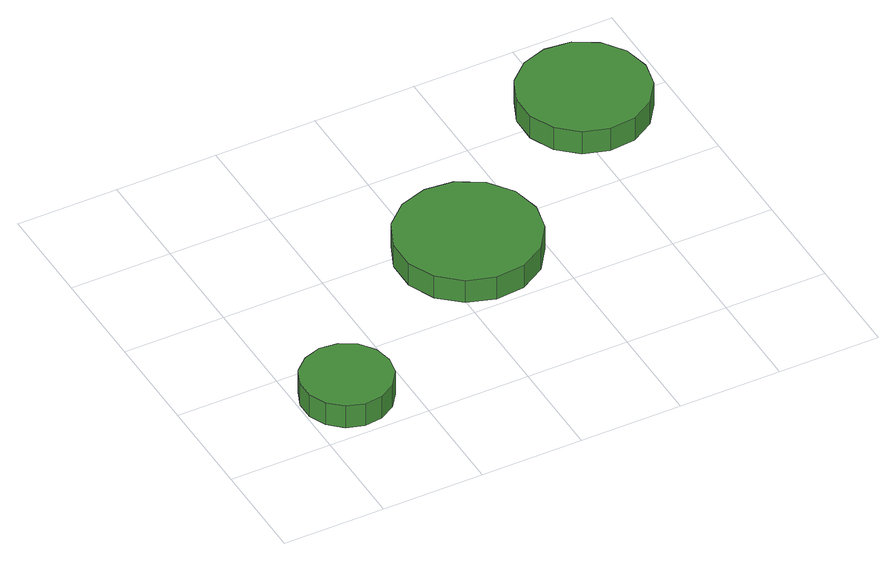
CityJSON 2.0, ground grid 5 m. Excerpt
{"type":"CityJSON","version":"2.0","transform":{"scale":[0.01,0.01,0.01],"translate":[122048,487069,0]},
"CityObjects":{
"tree1":{"type":"SolitaryVegetationObject","attributes":{"function":"something"},"geometry":[{"type":"MultiSurface","lod":"1","boundaries":[[[0,1,2,3,4,5,6,7,8,9,10,11,12,13,14]],[[15,16,17,18,19,20,21,22,23,24,25,26,27,28,29]],[[0,29,28,1]],[[1,28,27,2]],[[2,27,26,3]],[[3,26,25,4]],[[4,25,24,5]],[[5,24,23,6]],[[6,23,22,7]],[[7,22,21,8]],[[8,21,20,9]],[[9,20,19,10]],[[10,19,18,11]],[[11,18,17,12]],[[12,17,16,13]],[[13,16,15,14]],[[14,15,29,0]]]}]},
"tree2":{"type":"SolitaryVegetationObject","attributes":{"function":"something"},"geometry":[{"type":"MultiSurface","lod":"1","boundaries":[[[30,31,32,33,34,35,36,37,38,39,40,41,42,43,44]],[[45,46,47,48,49,50,51,52,53,54,55,56,57,58,59]],[[30,59,58,31]],[[31,58,57,32]],[[32,57,56,33]],[[33,56,55,34]],[[34,55,54,35]],[[35,54,53,36]],[[36,53,52,37]],[[37,52,51,38]],[[38,51,50,39]],[[39,50,49,40]],[[40,49,48,41]],[[41,48,47,42]],[[42,47,46,43]],[[43,46,45,44]],[[44,45,59,30]]]}]},
"tree3":{"type":"SolitaryVegetationObject","attributes":{"function":"something"},"geometry":[{"type":"MultiSurface","lod":"1","boundaries":[[[60,61,62,63,64,65,66,67,68,69,70,71,72,73,74]],[[75,76,77,78,79,80,81,82,83,84,85,86,87,88,89]],[[60,89,88,61]],[[61,88,87,62]],[[62,87,86,63]],[[63,86,85,64]],[[64,85,84,65]],[[65,84,83,66]],[[66,83,82,67]],[[67,82,81,68]],[[68,81,80,69]],[[69,80,79,70]],[[70,79,78,71]],[[71,78,77,72]],[[72,77,76,73]],[[73,76,75,74]],[[74,75,89,60]]]}]}
},
"vertices":[
[442,262,142],[424,351,142],[370,424,142],[292,469,142],[202,479,142],[116,451,142],[48,390,142],[12,307,142],[12,217,142],[48,134,142],[116,73,142],[202,45,142],[292,55,142],[370,100,142],[424,173,142],[424,173,16],[370,100,16],[292,55,16],[202,45,16],[116,73,16],[48,134,16],[12,217,16],[12,307,16],[48,390,16],[116,451,16],[202,479,16],[292,469,16],[370,424,16],[424,351,16],[442,262,16],
[1514,879,142],[1484,1019,142],[1399,1135,142],[1275,1207,142],[1132,1222,142],[996,1178,142],[889,1082,142],[831,951,142],[831,807,142],[889,676,142],[996,580,142],[1132,536,142],[1275,551,142],[1399,622,142],[1484,739,142],[1484,739,15],[1399,622,15],[1275,551,15],[1132,536,15],[996,580,15],[889,676,15],[831,807,15],[831,951,15],[889,1082,15],[996,1178,15],[1132,1222,15],[1275,1207,15],[1399,1135,15],[1484,1019,15],[1514,879,15],
[2405,1507,145],[2378,1634,145],[2302,1740,145],[2189,1805,145],[2059,1818,145],[1936,1778,145],[1839,1691,145],[1786,1572,145],[1786,1442,145],[1839,1323,145],[1936,1236,145],[2059,1196,145],[2189,1209,145],[2302,1274,145],[2378,1380,145],[2378,1380,18],[2302,1274,18],[2189,1209,18],[2059,1196,18],[1936,1236,18],[1839,1323,18],[1786,1442,18],[1786,1572,18],[1839,1691,18],[1936,1778,18],[2059,1818,18],[2189,1805,18],[2302,1740,18],[2378,1634,18],[2405,1507,18]
]}
